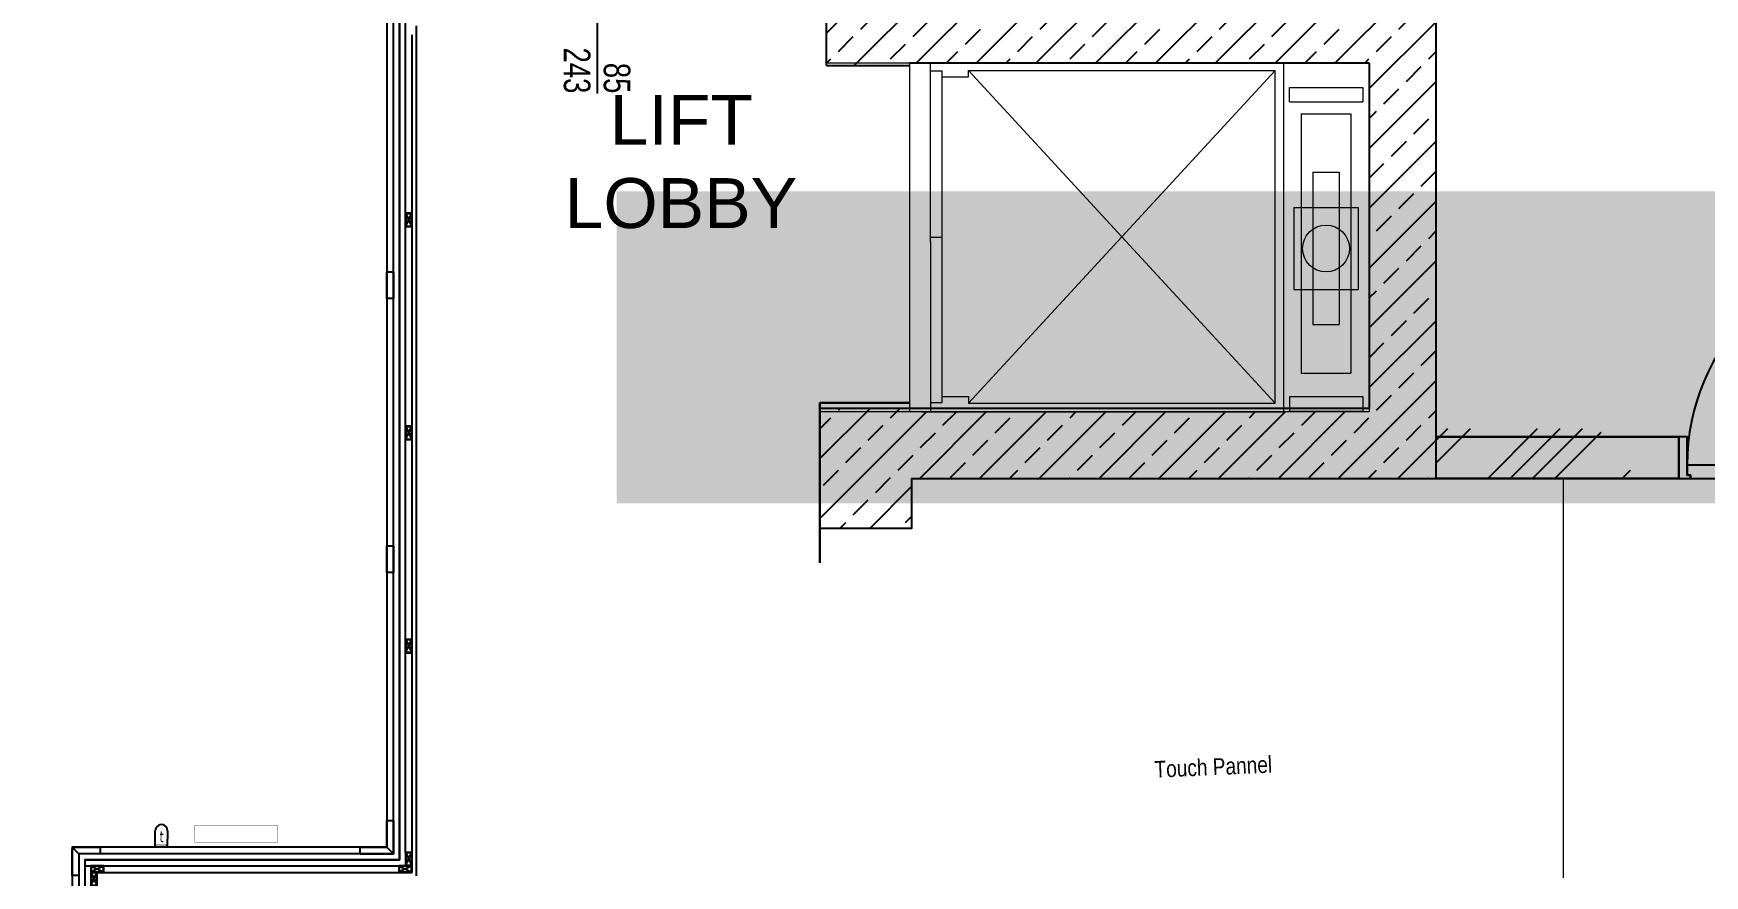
# Model space of a CAD drawing. Header units: millimetres. Extents: x 2562 to 7288, y 778 to 5635.
# Drawn here: x 5415 to 5917, y 1928 to 2181 of the extents above; entities that cross this region are included whole.
import ezdxf
from ezdxf.enums import TextEntityAlignment as Align

# ---------------------------------------------------------------- set-up
doc = ezdxf.new("R2010")
doc.units = ezdxf.units.MM
doc.linetypes.add('HIDDEN', pattern=[0.375, 0.25, -0.125])
doc.layers.add('0-COTTURA', color=7, linetype='Continuous', lineweight=30, true_color=0xdfb520)
for name, color, linetype in [('0-gnl-kapi', 5, 'Continuous'), ('0-gnl-knst-metal', 3, 'Continuous'), ('0-gnl-mevcut', 253, 'Continuous'), ('0-gnl-smbl-kapi', 6, 'Continuous'), ('0-gnl-smbl-mahal', 6, 'Continuous'), ('0-gnl-ust', 191, 'HIDDEN'), ('1-gnl-ahsap', 33, 'Continuous'), ('3-dvr-alcıkarton', 11, 'Continuous'), ('4-dsm-gorunus', 241, 'Continuous'), ('a-wall', 4, 'Continuous'), ('BH-DO-NOTLAR', 12, 'Continuous'), ('DUV-SOLİD', 251, 'Continuous'), ('E_BL_FC', 230, 'Continuous')]:
    doc.layers.add(name, color=color, linetype=linetype)
for name, color, linetype, lineweight in [('E-HAT', 6, 'Continuous', 20), ('E-HAT ÇOKLU', 1, 'Continuous', 30), ('E_BL_PRI', 7, 'Continuous', 30), ('x-ref_base plan 1$0$SHG-STAIRS RAMPS', 150, 'Continuous', 13), ('x-ref_base plan 1$0$SHG-WALL-HATCH', 252, 'Continuous', 5), ('x-ref_base plan 1$0$SHG-WALLS', 6, 'Continuous', 30), ('x-ref_base plan 1$0$SHG-WALLS-EXISTING', 214, 'Continuous', 18)]:
    doc.layers.add(name, color=color, linetype=linetype, lineweight=lineweight)
doc.styles.add('geomim', font='ARIALN.TTF')
doc.styles.get("Standard").update_dxf_attribs({"font": 'arial.ttf'})
doc.styles.add('ULKER', font='tahoma.ttf')

# ---------------------------------------------------------------- blocks, each defined once
blk = doc.blocks.new('x-ref_base plan 1$0$kapı22')
for points in [[(-6362.31, 2114.54), (-6362.31, 2111.04), (-6361.31, 2111.04), (-6361.31, 2112.04), (-6349.81, 2112.04), (-6349.81, 2114.54), (-6362.31, 2114.54)], [(-6362.31, 2111.04), (-6362.31, 2048.04), (-6361.31, 2048.04), (-6361.31, 2047.04), (-6358.31, 2047.04), (-6358.31, 2112.04), (-6361.31, 2112.04), (-6361.31, 2111.04), (-6362.31, 2111.04)], [(-6362.31, 2044.54), (-6362.31, 2048.04), (-6361.31, 2048.04), (-6361.31, 2047.04), (-6349.81, 2047.04), (-6349.81, 2044.54), (-6362.31, 2044.54)], [(-6358.31, 2047.04), (-6293.31, 2047.04)]]:
    blk.add_lwpolyline(points)
blk.add_arc((-6358.31, 2047.04), 65, 0, 90)
blk = doc.blocks.new('REINFORCEMENT')
at = {"layer": 'DUV-SOLİD'}
h = blk.add_hatch(dxfattribs=at)
h.set_pattern_fill('ANSI33', color=256, scale=2, style=0)
h.set_pattern_definition([(45, (-31498.619, -9036.518), (-8.980256, 8.980256), []), (45, (-31489.638, -9036.518), (-8.980256, 8.980256), [6.35, -3.175])])
h.paths.add_polyline_path([(-28043.88, -6375.86), (-28178.32, -6375.86), (-28178.32, -6374.86), (-28208.88, -6374.86), (-28208.88, -6400.86), (-28208.88, -6410.86), (-28181.38, -6410.86), (-28181.38, -6395.86), (-28023.88, -6395.86), (-28023.88, -6251.16), (-28206.88, -6251.16), (-28206.88, -6271.86), (-28181.84, -6271.86), (-28181.84, -6271.16), (-28043.88, -6271.16)])
h = blk.add_hatch(dxfattribs=at)
h.set_pattern_fill('ANSI34', color=256, scale=1.5, style=0)
h.set_pattern_definition([(45, (-31498.62, -9036.518), (-20.20558, 20.20558), []), (45, (-31491.883, -9036.518), (-20.20558, 20.20558), []), (45, (-31485.148, -9036.518), (-20.20558, 20.20558), []), (45, (-31478.413, -9036.518), (-20.20558, 20.20558), [])])
h.paths.add_polyline_path([(-28023.88, -6380.86), (-28023.88, -6395.86), (-27965.38, -6395.86), (-27965.38, -6380.86), (-27966.38, -6380.86), (-27966.38, -6380.86), (-27970.31, -6380.86), (-27970.31, -6382.01), (-27974.43, -6382.01), (-27974.43, -6380.86)])
at = {"layer": 'a-wall'}
for p, q in [((-28023.88, -6153.22), (-28023.88, -6395.86)), ((-28206.88, -6271.86), (-28206.88, -6163.82)), ((-28206.88, -6271.86), (-28181.84, -6271.86)), ((-28043.88, -6271.16), (-28181.84, -6271.16)), ((-28043.88, -6271.16), (-28043.88, -6374.86)), ((-28208.88, -6400.86), (-28208.88, -6374.86)), ((-28043.88, -6374.86), (-28208.88, -6374.86)), ((-28181.38, -6395.86), (-27970.88, -6395.86))]:
    blk.add_line(p, q, dxfattribs=at)
blk.add_lwpolyline([(-28181.38, -6395.86), (-28181.38, -6410.86), (-28208.88, -6410.86), (-28208.88, -6400.86)], dxfattribs=at)
blk = doc.blocks.new('20x40 kutu profil')
for points in [[(1, -2), (-1, -2), (-1, 2), (1, 2)], [(0.85, -1.85), (-0.85, -1.85), (-0.85, 1.85), (0.85, 1.85)]]:
    blk.add_lwpolyline(points, close=True)
at = {"color": 251}
for points in [[(-0.85, 1.85), (0.85, -1.85)], [(-0.85, -1.85), (0.85, 1.85)]]:
    blk.add_lwpolyline(points, dxfattribs=at)
blk = doc.blocks.new('KAPI KOD')
blk.add_lwpolyline([(24, 0), (84, 0)])
blk.add_circle((0, 0), 24)
at = {"color": 252, "style": 'geomim', "width": 0.9}
for tag, p in [('GEN', (84, 4)), ('YUK', (84, -20))]:
    blk.add_attdef(tag, text='', height=16, dxfattribs=at).set_placement(p, align=Align.RIGHT)
blk.add_attdef('KAPI_KODU', text='', height=20, dxfattribs=at).set_placement((0, 0), align=Align.MIDDLE_CENTER)
blk = doc.blocks.new('TRM')
at = {"layer": 'E_BL_FC'}
for p, q in [((-4.6, 0), (-4.6, 12.1)), ((4.6, 0), (-4.6, 0)), ((4.6, 12.1), (4.6, 0))]:
    blk.add_line(p, q, dxfattribs=at)
at = {"layer": 'E_BL_FC', "const_width": 0.648}
blk.add_lwpolyline([(-4.6, 1.5), (4.6, 1.5)], dxfattribs=at)
at = {"layer": 'E_BL_FC'}
blk.add_arc((0, 12.3), 4.56, 358.2766, 181.7234, dxfattribs=at)
at = {"layer": 'E_BL_PRI', "color": 7, "ltscale": 10, "style": 'ULKER', "width": 0.8}
blk.add_text('t', height=8.42, dxfattribs=at).set_placement((-1.3, 3.6))
blk = doc.blocks.new('boh')
at = {"layer": '0-gnl-mevcut'}
blk.add_blockref('REINFORCEMENT', (-22625.96, -13503.28), dxfattribs=at)
blk.add_blockref('REINFORCEMENT', (-22625.96, -13503.28), dxfattribs=at)
blk.add_blockref('REINFORCEMENT', (-22625.96, -13503.28), dxfattribs=at)

msp = doc.modelspace()

# ---------------------------------------------------------------- hatches: boundary and pattern name
at = {"layer": 'x-ref_base plan 1$0$SHG-WALL-HATCH'}
msp.add_hatch(color=256, dxfattribs=at).paths.add_polyline_path([(6135.09, 2052.16), (6376.03, 2052.16), (6375.98, 2133.33), (5590.6, 2133.34), (5590.6, 2039.61), (6030.6, 2039.61), (6030.6, 1528.8), (6025.6, 1528.8), (6025.6, 1510.11), (6087.65, 1509.66), (6135.09, 1509.66), (6135.09, 1529.87)])

# ---------------------------------------------------------------- linework, layer by layer
at = {"ltscale": 3}
for p, q in [((5427, 1935.87), (5427.5, 1935.87)), ((5429, 1934.37), (5427.5, 1935.87)), ((5523.57, 1934.37), (5521.57, 1936.37))]:
    msp.add_line(p, q, dxfattribs=at)
at = {"color": 1, "ltscale": 3}
msp.add_lwpolyline([(5644.8, 2189.91), (5525.37, 2188.11), (5525.37, 1932.57), (5430.8, 1932.57), (5430.8, 1804.47), (6026.8, 1804.47), (6025, 1368.27)], dxfattribs=at)
at = {"layer": '0-COTTURA', "color": 12, "ltscale": 3, "const_width": 0.1, "elevation": -233.46}
msp.add_lwpolyline([(5463.8, 1937.9), (5463.8, 1942.9), (5488.8, 1942.9), (5488.8, 1937.9)], close=True, dxfattribs=at)
at = {"layer": '0-gnl-knst-metal', "color": 252}
for p, q in [((5527.17, 1934.77), (5527.17, 2186.31)), ((5529.17, 1934.77), (5529.17, 2180.31)), ((5435.6, 1928.77), (5529.17, 1928.77))]:
    msp.add_line(p, q, dxfattribs=at)
at = {"layer": '0-gnl-ust', "ltscale": 3}
for p, q in [((5521.57, 2183.41), (5521.57, 2109.11)), ((5521.57, 2101.11), (5521.57, 2026.81)), ((5521.57, 2018.81), (5521.57, 1944.37)), ((5513.57, 1936.37), (5435.5, 1936.37)), ((5427, 1927.87), (5427, 1809.17))]:
    msp.add_line(p, q, dxfattribs=at)
at = {"layer": '1-gnl-ahsap'}
for p, q in [((5523.57, 1934.37), (5523.57, 2189.91)), ((5525.37, 1932.57), (5525.37, 2188.11)), ((5523.57, 1934.37), (5523.57, 1938.44)), ((5427.5, 1936.37), (5427.5, 1935.87)), ((5523.57, 1934.37), (5429, 1934.37)), ((5429, 1934.37), (5429, 1802.67)), ((5513.54, 1934.37), (5523.57, 1934.37)), ((5430.8, 1932.57), (5430.8, 1804.47)), ((5430.8, 1932.57), (5525.37, 1932.57)), ((5430.8, 1930.77), (5529.17, 1930.77))]:
    msp.add_line(p, q, dxfattribs=at)
at = {"layer": '1-gnl-ahsap', "ltscale": 3}
for points in [[(5521.57, 2109.11), (5523.57, 2109.11), (5523.57, 2101.11), (5521.57, 2101.11)], [(5521.57, 2026.81), (5523.57, 2026.81), (5523.57, 2018.81), (5521.57, 2018.81)]]:
    msp.add_lwpolyline(points, close=True, dxfattribs=at)
for points in [[(5521.57, 1936.37), (5521.57, 1944.37), (5523.57, 1944.37), (5523.57, 1934.37), (5521.57, 1936.37)], [(5427, 1935.87), (5427.5, 1935.87), (5429, 1934.37), (5429, 1927.87), (5427, 1927.87), (5427, 1935.87)], [(5427.5, 1935.87), (5427.5, 1936.37), (5435.5, 1936.37), (5435.5, 1934.37), (5429, 1934.37), (5427.5, 1935.87)], [(5513.57, 1936.37), (5521.57, 1936.37), (5523.57, 1934.37), (5513.57, 1934.37), (5513.57, 1936.37)]]:
    msp.add_lwpolyline(points, dxfattribs=at)
at = {"layer": '3-dvr-alcıkarton'}
msp.add_line((5530.47, 1927.77), (5530.47, 2183.01), dxfattribs=at)
at = {"layer": '4-dsm-gorunus', "ltscale": 3}
msp.add_lwpolyline([(5564.68, 2421.42), (5630.47, 2274.92), (5643.09, 2246.85), (5643.3, 2191.91), (5521.57, 2191.91), (5521.57, 1936.37), (5427, 1936.37), (5427, 1800.67), (6023, 1800.67), (6023, 1808.27), (5279.3, 1809.05)], dxfattribs=at)
at = {"layer": 'x-ref_base plan 1$0$SHG-STAIRS RAMPS'}
for p, q in [((5678.71, 2067.11), (5678.71, 2171.81)), ((5684.87, 2169.49), (5684.87, 2171.81)), ((5684.87, 2169.49), (5688.39, 2169.49)), ((5684.87, 2118.15), (5684.87, 2169.49)), ((5688.39, 2069.95), (5688.39, 2169.49)), ((5696.31, 2069.75), (5788.39, 2169.61)), ((5696.31, 2169.61), (5788.39, 2069.75)), ((5696.31, 2167.73), (5696.31, 2169.61)), ((5696.31, 2169.61), (5788.39, 2169.61)), ((5788.39, 2069.75), (5788.39, 2169.61)), ((5791.03, 2067.11), (5791.03, 2171.81)), ((5688.39, 2167.73), (5696.31, 2167.73)), ((5792.71, 2160.17), (5792.71, 2164.57)), ((5792.71, 2164.57), (5814.71, 2164.57)), ((5814.71, 2164.57), (5814.71, 2160.17)), ((5792.71, 2160.17), (5814.71, 2160.17)), ((5796.23, 2156.65), (5796.23, 2078.75)), ((5796.23, 2156.65), (5811.19, 2156.65)), ((5811.19, 2156.65), (5811.19, 2078.75)), ((5799.75, 2139.05), (5799.75, 2093.29)), ((5799.75, 2139.05), (5807.67, 2139.05)), ((5807.67, 2139.05), (5807.67, 2093.29)), ((5794.03, 2128.49), (5794.03, 2103.85)), ((5794.03, 2128.49), (5813.39, 2128.49)), ((5813.39, 2128.49), (5813.39, 2103.85)), ((5684.87, 2119.61), (5688.39, 2119.61)), ((5684.87, 2118.15), (5684.87, 2069.95)), ((5794.03, 2103.85), (5813.39, 2103.85)), ((5799.75, 2093.29), (5807.67, 2093.29)), ((5796.23, 2078.75), (5811.19, 2078.75)), ((5684.87, 2069.95), (5688.39, 2069.95)), ((5684.87, 2069.95), (5684.87, 2067.11)), ((5688.39, 2071.71), (5696.31, 2071.71)), ((5696.31, 2071.71), (5696.31, 2069.75)), ((5696.31, 2069.75), (5788.39, 2069.75)), ((5792.71, 2071.71), (5792.71, 2067.31)), ((5792.71, 2071.71), (5814.71, 2071.71)), ((5814.71, 2071.71), (5814.71, 2067.31)), ((5682.23, 2067.11), (5791.03, 2067.11)), ((5792.71, 2067.31), (5814.71, 2067.31)), ((5874.92, 2047.11), (5874.92, 1927.11))]:
    msp.add_line(p, q, dxfattribs=at)
msp.add_circle((5803.71, 2116.17), 7.04, dxfattribs=at)
at = {"layer": 'x-ref_base plan 1$0$SHG-WALLS'}
for p, q in [((5836.67, 2059.61), (5909.67, 2059.61)), ((5909.67, 2059.61), (5909.67, 2047.11)), ((5836.67, 2047.11), (5909.67, 2047.11))]:
    msp.add_line(p, q, dxfattribs=at)
msp.add_lwpolyline([(5678.71, 2069.77), (5651.67, 2069.77), (5651.67, 2021.77)], dxfattribs=at)
at = {"layer": 'x-ref_base plan 1$0$SHG-WALLS-EXISTING'}
for p, q in [((5836.7, 2047.11), (5836.67, 2289.75)), ((5653.67, 2279.2), (5653.67, 2171.81)), ((5816.67, 2171.81), (5653.67, 2171.81)), ((5816.67, 2171.81), (5816.67, 2067.11))]:
    msp.add_line(p, q, dxfattribs=at)
msp.add_lwpolyline([(5816.67, 2067.11), (5651.67, 2067.11), (5651.67, 2032.11), (5679.17, 2032.11), (5679.17, 2047.11), (5836.7, 2047.1)], dxfattribs=at)

# ---------------------------------------------------------------- block references
at = {"layer": '0-gnl-kapi', "rotation": 90.0000000000448}
msp.add_blockref('x-ref_base plan 1$0$kapı22', (8024.21, 8409.42), dxfattribs=at)
at = {"layer": '0-gnl-knst-metal', "xscale": -1}
for p, rotation in [((5528.17, 2124.77), 180), ((5528.17, 2060.77), 180), ((5528.17, 1996.77), 180), ((5528.17, 1932.77), 180), ((5434.6, 1929.77), 90), ((5433.6, 1926.77), 180), ((5527.17, 1929.77), 90)]:
    msp.add_blockref('20x40 kutu profil', p, dxfattribs=dict(at, rotation=rotation))
at = {"layer": '0-gnl-mevcut'}
msp.add_blockref('REINFORCEMENT', (33860.55, 8442.97), dxfattribs=at)
msp.add_blockref('REINFORCEMENT', (33860.55, 8442.97), dxfattribs=at)
msp.add_blockref('REINFORCEMENT', (33860.55, 8442.97), dxfattribs=at)
msp.add_blockref('REINFORCEMENT', (33860.55, 8442.97), dxfattribs=at)
at = {"layer": '0-gnl-smbl-kapi', "xscale": 0.5, "yscale": 0.5, "zscale": 0.5, "rotation": 270}
msp.add_blockref('KAPI KOD', (5584.73, 2204.76), dxfattribs=at).add_auto_attribs({'KAPI_KODU': 'D3', 'YUK': '243', 'GEN': '85'})
at = {"layer": 'BH-DO-NOTLAR'}
msp.add_blockref('boh', (56486.51, 21946.25), dxfattribs=at)
at = {"layer": 'E-HAT', "xscale": 0.4000000000000001, "yscale": 0.4000000000000001, "zscale": 0.4000000000000001, "rotation": 359.2399587283209}
msp.add_blockref('TRM', (5453.77, 1936.4), dxfattribs=at)

# ---------------------------------------------------------------- texts
at = {"layer": '0-gnl-smbl-mahal', "insert": (5284.37, 2162.31), "char_height": 15, "width": 649.3881, "attachment_point": 1}
msp.add_mtext('\\pi304.13301;LIFT \\P\\pi290.60129;LOBBY', dxfattribs=at)
at = {"layer": 'E-HAT ÇOKLU', "ltscale": 3, "insert": (5787.37, 1963.76, -233.46), "char_height": 5, "width": 324.6941, "attachment_point": 3, "rotation": 2.5304, "style": 'geomim'}
msp.add_mtext('{\\C7;Touch Pannel}', dxfattribs=at)

doc.saveas('drawing.dxf')
